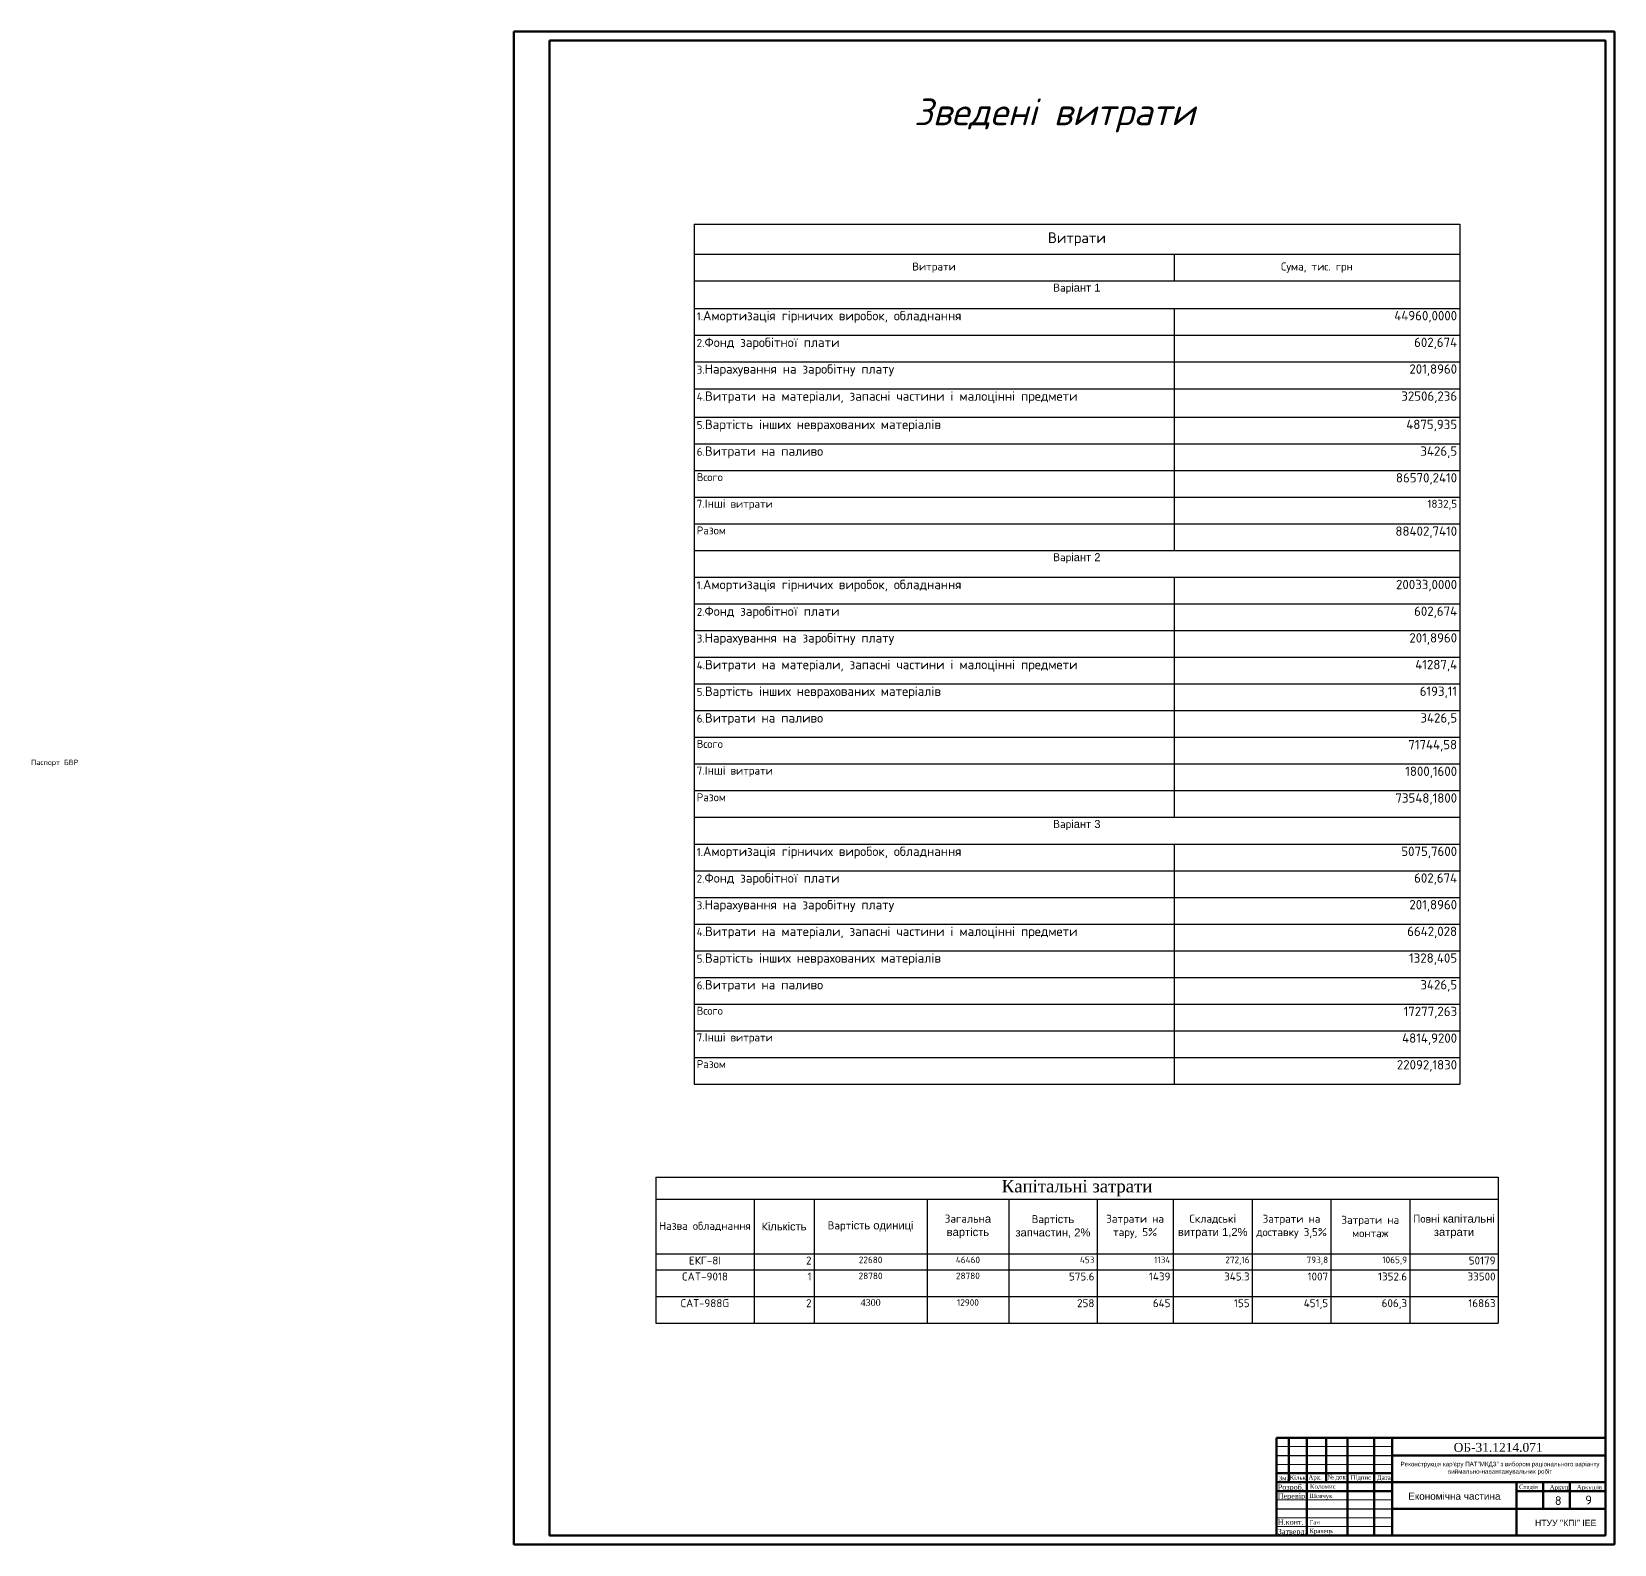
# Model space of a CAD drawing. Header units: millimetres. Extents: x 1400 to 4853, y -623 to 1865.
# Drawn here: x 2201 to 3091, y -615 to 236 of the extents above; entities that cross this region are included whole.
import ezdxf

# ---------------------------------------------------------------- set-up
doc = ezdxf.new("R2010")
doc.units = ezdxf.units.MM
doc.layers.add('Выноски', color=112, linetype='Continuous', lineweight=20)
doc.layers.add('Рамки', color=202, linetype='Continuous', lineweight=50)
doc.styles.get("Standard").update_dxf_attribs({"font": 'isocpeur.ttf'})
doc.styles.add('times', font='times.ttf')

# ---------------------------------------------------------------- blocks, each defined once
blk = doc.blocks.new('*T55')
at = {"color": 0, "linetype": 'ByBlock', "lineweight": -2, "transparency": 16777216}
for p, q in [((0, 0), (473.83, 0)), ((0, 0), (0, -82.14)), ((473.83, 0), (473.83, -82.14)), ((0, -12.39), (473.83, -12.39)), ((55.23, -12.39), (55.23, -82.14)), ((89.06, -12.39), (89.06, -82.14)), ((152.56, -12.39), (152.56, -82.14)), ((198.52, -12.39), (198.52, -82.14)), ((248.2, -12.39), (248.2, -82.14)), ((290.97, -12.39), (290.97, -82.14)), ((335.48, -12.39), (335.48, -82.14)), ((379.66, -12.39), (379.66, -82.14)), ((424.06, -12.39), (424.06, -82.14)), ((0, -43.14), (473.83, -43.14)), ((0, -52.14), (473.83, -52.14)), ((0, -67.14), (473.83, -67.14)), ((0, -82.14), (473.83, -82.14))]:
    blk.add_line(p, q, dxfattribs=at)
at = {"color": 0, "transparency": 16777216}
for s, insert, char_height, width, attachment_point in [('{\\fTimes New Roman|b0|i0|c204|p18;\\H1.167x;\\C256;Капітальні затрати}', (236.92, -6.19), 6, 470.8346, 5), ('Назва обладнання', (27.62, -27.76), 4.5, 52.2332, 5), ('К{\\fArial|b0|i0|c204|p34;ількість}', (72.15, -27.76), 4.5, 30.8304, 5), ('Варт{\\fArial|b0|i0|c204|p34;ість одиниці}', (120.81, -27.76), 4.5, 60.5, 5), ('Загальн{\\fArial|b0|i0|c204|p34;а вартість}', (175.54, -27.76), 4.5, 42.9601, 5), ('Варт{\\fArial|b0|i0|c204|p34;ість запчастин, 2%}', (223.36, -27.76), 4.5, 46.6753, 5), ('Затрати на тару, 5%', (269.58, -27.76), 4.5, 39.7673, 5), ('Складськ{\\fArial|b0|i0|c204|p34;і витрати 1,2%}', (313.22, -27.76), 4.5, 41.5102, 5), ('Затрати на доставку 3,5%', (357.57, -27.76), 4.5, 41.1816, 5), ('Затрати на монтаж', (401.86, -27.76), 4.5, 41.4014, 5), ('Повн{\\fArial|b0|i0|c204|p34;і капітальні затрати}', (448.95, -27.76), 4.5, 46.7751, 5), ('ЕКГ-8І', (27.62, -44.64), 4.5, 52.2332, 2), ('2', (87.56, -44.64), 4.5, 30.8304, 3), ('{\\H0.83333x;\\C256;22680}', (120.81, -44.64), 4.5, 60.5, 2), ('{\\H0.83333x;\\C256;46460}', (175.54, -44.64), 4.5, 42.9601, 2), ('{\\H0.83333x;\\C256;453', (246.7, -44.64), 4.5, 46.6753, 3), ('{\\H0.83333x;\\C256;1134', (289.47, -44.64), 4.5, 39.7673, 3), ('{\\H0.83333x;\\C256;272,16}', (333.98, -44.64), 4.5, 41.5102, 3), ('{\\H0.83333x;\\C256;793,8}', (378.16, -44.64), 4.5, 41.1816, 3), ('{\\H0.83333x;\\C256;1065,9}', (422.56, -44.64), 4.5, 41.4014, 3), ('50179', (472.33, -44.64), 4.5, 46.7751, 3), ('CAT-9018', (27.62, -53.64), 4.5, 52.2332, 2), ('1', (87.56, -53.64), 4.5, 30.8304, 3), ('{\\H0.83333x;\\C256;28780}', (120.81, -53.64), 4.5, 60.5, 2), ('{\\H0.83333x;\\C256;28780}', (175.54, -53.64), 4.5, 42.9601, 2), ('575.6', (246.7, -53.64), 4.5, 46.6753, 3), ('1439', (289.47, -53.64), 4.5, 39.7673, 3), ('345.3', (333.98, -53.64), 4.5, 41.5102, 3), ('1007', (378.16, -53.64), 4.5, 41.1816, 3), ('1352.6', (422.56, -53.64), 4.5, 41.4014, 3), ('33500', (472.33, -53.64), 4.5, 46.7751, 3), ('САТ-988G', (27.62, -68.64), 4.5, 52.2332, 2), ('2', (87.56, -68.64), 4.5, 30.8304, 3), ('{\\fTimes New Roman|b0|i0|c204|p18;\\H0.83333x;\\C256;4300}', (120.81, -68.64), 4.5, 60.5, 2), ('{\\H0.83333x;\\C256;12900}', (175.54, -68.64), 4.5, 42.9601, 2), ('258', (246.7, -68.64), 4.5, 46.6753, 3), ('645', (289.47, -68.64), 4.5, 39.7673, 3), ('155', (333.98, -68.64), 4.5, 41.5102, 3), ('451,5', (378.16, -68.64), 4.5, 41.1816, 3), ('606,3', (422.56, -68.64), 4.5, 41.4014, 3), ('16863', (472.33, -68.64), 4.5, 46.7751, 3)]:
    blk.add_mtext(s, dxfattribs=dict(at, insert=insert, char_height=char_height, width=width, attachment_point=attachment_point))
blk = doc.blocks.new('*T143')
at = {"color": 0, "linetype": 'ByBlock', "lineweight": -2, "transparency": 16777216}
for p, q in [((0, 0), (430.72, 0)), ((0, 0), (0, -483.86)), ((430.72, 0), (430.72, -483.86)), ((0, -17.01), (430.72, -17.01)), ((269.98, -17.01), (269.98, -32.02)), ((0, -32.02), (430.72, -32.02)), ((0, -47.42), (430.72, -47.42)), ((269.98, -47.42), (269.98, -183.66)), ((0, -62.43), (430.72, -62.43)), ((0, -77.44), (430.72, -77.44)), ((0, -92.67), (430.72, -92.67)), ((0, -108.61), (430.72, -108.61)), ((0, -123.62), (430.72, -123.62)), ((0, -138.63), (430.72, -138.63)), ((0, -153.64), (430.72, -153.64)), ((0, -168.65), (430.72, -168.65)), ((0, -183.66), (430.72, -183.66)), ((0, -198.67), (430.72, -198.67)), ((269.98, -198.67), (269.98, -333.76)), ((0, -213.68), (430.72, -213.68)), ((0, -228.69), (430.72, -228.69)), ((0, -243.7), (430.72, -243.7)), ((0, -258.71), (430.72, -258.71)), ((0, -273.72), (430.72, -273.72)), ((0, -288.73), (430.72, -288.73)), ((0, -303.74), (430.72, -303.74)), ((0, -318.75), (430.72, -318.75)), ((0, -333.76), (430.72, -333.76)), ((0, -348.77), (430.72, -348.77)), ((269.98, -348.77), (269.98, -483.86)), ((0, -363.78), (430.72, -363.78)), ((0, -378.79), (430.72, -378.79)), ((0, -393.8), (430.72, -393.8)), ((0, -408.81), (430.72, -408.81)), ((0, -423.82), (430.72, -423.82)), ((0, -438.83), (430.72, -438.83)), ((0, -453.84), (430.72, -453.84)), ((0, -468.85), (430.72, -468.85)), ((0, -483.86), (430.72, -483.86))]:
    blk.add_line(p, q, dxfattribs=at)
at = {"color": 0, "transparency": 16777216}
for s, insert, char_height, width, attachment_point in [('Витрати', (215.36, -8.5), 6, 427.7184, 5), ('Витрати', (134.99, -24.51), 4.5, 266.9787, 5), ('Сума, тис. грн', (350.35, -24.51), 4.5, 157.7397, 5), ('Вар{\\fArial|b0|i0|c204|p34;іант 1}', (215.36, -33.52), 4.5, 427.7184, 2), ('1.{\\H1.1667x;\\C256;Амортизація гірничих виробок, обладнання }', (1.5, -48.92), 4.5, 266.9787, 1), ('{\\H1.1667x;\\C256;44960,0000', (429.22, -48.92), 4.5, 157.7397, 3), ('2.{\\H1.1667x;\\C256;Фонд заробітної плати }', (1.5, -63.93), 4.5, 266.9787, 1), ('{\\H1.1667x;\\C256;602,674}', (429.22, -63.93), 4.5, 157.7397, 3), ('3.{\\H1.1667x;\\C256;Нарахування на заробітну плату }', (1.5, -78.94), 4.5, 266.9787, 1), ('{\\H1.1667x;\\C256;201,8960', (429.22, -78.94), 4.5, 157.7397, 3), ('4.{\\H1.1667x;\\C256;Витрати на матеріали, запасні частини і малоцінні предмети }', (1.5, -94.17), 4.5, 266.9787, 1), ('{\\H1.1667x;\\C256;32506,236}', (429.22, -94.17), 4.5, 157.7397, 3), ('5.{\\H1.1667x;\\C256;Вартість інших неврахованих матеріалів }', (1.5, -110.11), 4.5, 266.9787, 1), ('{\\H1.1667x;\\C256;4875,935}', (429.22, -110.11), 4.5, 157.7397, 3), ('6.{\\H1.1667x;\\C256;Витрати на паливо }', (1.5, -125.12), 4.5, 266.9787, 1), ('{\\H1.1667x;\\C256;3426,5}', (429.22, -125.12), 4.5, 157.7397, 3), ('Всого', (1.5, -140.13), 4.5, 266.9787, 1), ('{\\H1.1667x;\\C256;86570,2410', (429.22, -140.13), 4.5, 157.7397, 3), ('7.{\\fArial|b0|i0|c204|p34;Інші} витрати', (1.5, -155.14), 4.5, 266.9787, 1), ('1832,5', (429.22, -155.14), 4.5, 157.7397, 3), ('Разом', (1.5, -170.15), 4.5, 266.9787, 1), ('{\\H1.1667x;\\C256;88402,7410', (429.22, -170.15), 4.5, 157.7397, 3), ('Вар{\\fArial|b0|i0|c204|p34;іант 2}', (215.36, -185.16), 4.5, 427.7184, 2), ('1.{\\H1.1667x;\\C256;Амортизація гірничих виробок, обладнання}', (1.5, -200.17), 4.5, 266.9787, 1), ('{\\H1.1667x;\\C256;20033,0000', (429.22, -200.17), 4.5, 157.7397, 3), ('2.{\\H1.1667x;\\C256;Фонд заробітної плати }', (1.5, -215.18), 4.5, 266.9787, 1), ('{\\H1.1667x;\\C256;602,674}', (429.22, -215.18), 4.5, 157.7397, 3), ('3.{\\H1.1667x;\\C256;Нарахування на заробітну плату }', (1.5, -230.19), 4.5, 266.9787, 1), ('{\\H1.1667x;\\C256;201,8960', (429.22, -230.19), 4.5, 157.7397, 3), ('4.{\\H1.1667x;\\C256;Витрати на матеріали, запасні частини і малоцінні предмети }', (1.5, -245.2), 4.5, 266.9787, 1), ('{\\H1.1667x;\\C256;41287,4}', (429.22, -245.2), 4.5, 157.7397, 3), ('5.{\\H1.1667x;\\C256;Вартість інших неврахованих матеріалів }', (1.5, -260.21), 4.5, 266.9787, 1), ('{\\H1.1667x;\\C256;6193,11}', (429.22, -260.21), 4.5, 157.7397, 3), ('6.{\\H1.1667x;\\C256;Витрати на паливо }', (1.5, -275.22), 4.5, 266.9787, 1), ('{\\H1.1667x;\\C256;3426,5}', (429.22, -275.22), 4.5, 157.7397, 3), ('Всого', (1.5, -290.23), 4.5, 266.9787, 1), ('{\\H1.1667x;\\C256;71744,58}', (429.22, -290.23), 4.5, 157.7397, 3), ('7.{\\fArial|b0|i0|c204|p34;Інші} витрати', (1.5, -305.24), 4.5, 266.9787, 1), ('{\\H1.1667x;\\C256;1800,1600', (429.22, -305.24), 4.5, 157.7397, 3), ('Разом', (1.5, -320.25), 4.5, 266.9787, 1), ('{\\H1.1667x;\\C256;73548,1800', (429.22, -320.25), 4.5, 157.7397, 3), ('Вар{\\fArial|b0|i0|c204|p34;іант 3}', (215.36, -335.26), 4.5, 427.7184, 2), ('1.{\\H1.1667x;\\C256;Амортизація гірничих виробок, обладнання}', (1.5, -350.27), 4.5, 266.9787, 1), ('{\\H1.1667x;\\C256;5075,7600', (429.22, -350.27), 4.5, 157.7397, 3), ('2.{\\H1.1667x;\\C256;Фонд заробітної плати }', (1.5, -365.28), 4.5, 266.9787, 1), ('{\\H1.1667x;\\C256;602,674}', (429.22, -365.28), 4.5, 157.7397, 3), ('3.{\\H1.1667x;\\C256;Нарахування на заробітну плату }', (1.5, -380.29), 4.5, 266.9787, 1), ('{\\H1.1667x;\\C256;201,8960', (429.22, -380.29), 4.5, 157.7397, 3), ('4.{\\H1.1667x;\\C256;Витрати на матеріали, запасні частини і малоцінні предмети }', (1.5, -395.3), 4.5, 266.9787, 1), ('{\\H1.1667x;\\C256;6642,028}', (429.22, -395.3), 4.5, 157.7397, 3), ('5.{\\H1.1667x;\\C256;Вартість інших неврахованих матеріалів }', (1.5, -410.31), 4.5, 266.9787, 1), ('{\\H1.1667x;\\C256;1328,405}', (429.22, -410.31), 4.5, 157.7397, 3), ('6.{\\H1.1667x;\\C256;Витрати на паливо }', (1.5, -425.32), 4.5, 266.9787, 1), ('{\\H1.1667x;\\C256;3426,5}', (429.22, -425.32), 4.5, 157.7397, 3), ('Всого', (1.5, -440.33), 4.5, 266.9787, 1), ('{\\H1.1667x;\\C256;17277,263}', (429.22, -440.33), 4.5, 157.7397, 3), ('7.{\\fArial|b0|i0|c204|p34;Інші} витрати', (1.5, -455.34), 4.5, 266.9787, 1), ('{\\H1.1667x;\\C256;4814,9200', (429.22, -455.34), 4.5, 157.7397, 3), ('Разом', (1.5, -470.35), 4.5, 266.9787, 1), ('{\\H1.1667x;\\C256;22092,1830', (429.22, -470.35), 4.5, 157.7397, 3)]:
    blk.add_mtext(s, dxfattribs=dict(at, insert=insert, char_height=char_height, width=width, attachment_point=attachment_point))

msp = doc.modelspace()

# ---------------------------------------------------------------- linework, layer by layer
at = {"lineweight": 80}
for p, q in [((2901.3387, -555.204), (3086.3387, -555.204)), ((2929.2738, -580.209), (2929.2738, -555.204))]:
    msp.add_line(p, q, dxfattribs=at)
for p, q in [((2901.3387, -565.204), (2966.3387, -565.204)), ((2901.3387, -595.204), (2966.3387, -595.204))]:
    msp.add_line(p, q)
at = {"lineweight": 50}
for points in [[(2472.3387, 235.796), (3091.3387, 235.796), (3091.3387, -615.204), (2472.3387, -615.204)], [(2492.3387, 230.796), (3086.3387, 230.796), (3086.3387, -610.204), (2492.3387, -610.204)]]:
    msp.add_lwpolyline(points, close=True, dxfattribs=at)
at = {"layer": 'Рамки', "color": 0, "lineweight": 80}
for p, q in [((2901.3387, -610.204), (2901.3387, -555.204)), ((2908.2173, -580.204), (2908.2173, -555.204)), ((2918.3965, -610.204), (2918.3965, -555.204)), ((2941.3387, -610.204), (2941.3387, -555.204)), ((2956.3387, -610.204), (2956.3387, -555.204)), ((2966.3387, -610.204), (2966.3387, -555.204)), ((3086.3387, -555.204), (3086.3387, -610.204)), ((2966.3387, -565.204), (3086.3387, -565.204)), ((2901.3387, -575.204), (2966.3387, -575.204)), ((2901.3387, -580.204), (3086.3387, -580.204)), ((3036.3387, -610.204), (3036.3387, -580.204)), ((3036.3387, -585.204), (3086.3387, -585.204)), ((3051.3387, -595.204), (3051.3387, -580.204)), ((3066.3387, -595.204), (3066.3387, -580.204)), ((2966.3387, -595.204), (3086.3387, -595.204)), ((3086.3387, -610.204), (2901.3387, -610.204))]:
    msp.add_line(p, q, dxfattribs=at)
at = {"layer": 'Рамки', "color": 0, "lineweight": 20}
for p, q in [((2901.3387, -560.204), (2966.3387, -560.204)), ((2901.3387, -570.204), (2966.3387, -570.204)), ((2901.3387, -590.204), (2966.3387, -590.204)), ((2901.3387, -600.204), (2966.3387, -600.204)), ((2901.3387, -605.204), (2966.3387, -605.204))]:
    msp.add_line(p, q, dxfattribs=at)
at = {"layer": 'Рамки', "color": 0}
msp.add_line((2901.3387, -585.204), (2966.3387, -585.204), dxfattribs=at)

# ---------------------------------------------------------------- block references
for name, p in [('*T143', (2573.6819, 127.561)), ('*T55', (2552.1964, -408.64))]:
    msp.add_blockref(name, p)

# ---------------------------------------------------------------- texts
at = {"color": 0, "lineweight": 20, "insert": (2697.4305, 198.1672), "char_height": 15, "width": 489.879887, "attachment_point": 1}
msp.add_mtext('{\\fISOCPEUR|b0|i1|c204|p34;Зведені витрати\\fTahoma|b0|i0|c204|p32;              }', dxfattribs=at)
at = {"lineweight": 25, "insert": (2200.7773, -173.7787), "char_height": 3, "width": 26.670026, "attachment_point": 1}
msp.add_mtext('Паспорт БВР', dxfattribs=at)
at = {"attachment_point": 1}
for s, width, insert, char_height in [('\\pi0.57663;{\\f@Arial Unicode MS|b0|i0|c204|p34;Реконструкція кар\'єру ПАТ"МКДЗ" з вибором раціонального варіанту \\P\\pi27.198;виймально-навантажувальних робіт}', 112.72898, (2970.4919, -568.7661), 2.5), ('8', 10.845043, (3057.8797, -588.1126), 5), ('9', 10.845043, (3075.0179, -587.7628), 5), ('\\pi5.3946;{\\f@Arial Unicode MS|b0|i0|c204|p34;НТУУ "КПІ" ІЕЕ}', 44.681396, (3041.3116, -601.4055), 3.5)]:
    msp.add_mtext_dynamic_manual_height_columns(s, width=width, gutter_width=12.5, heights=[0], dxfattribs=dict(at, insert=insert, char_height=char_height))
at = {"char_height": 2.5, "attachment_point": 1, "style": 'times'}
for s, width, insert in [('Зм.', 3.773926, (2902.5728, -576.6948)), ('Кільк.', 7.769854, (2908.6954, -576.3399))]:
    msp.add_mtext_dynamic_manual_height_columns(s, width=width, gutter_width=12.5, heights=[0], dxfattribs=dict(at, insert=insert))
at = {"lineweight": 25, "insert": (2975.4187, -586.106), "char_height": 4, "attachment_point": 1}
msp.add_mtext_dynamic_manual_height_columns('{\\f@Arial Unicode MS|b0|i0|c204|p34;Економічна частина}', width=70, gutter_width=12.5, heights=[2.0445], dxfattribs=at)
at = {"layer": 'Выноски', "color": 0, "style": 'times'}
for s, height, p in [('ОБ-31.1214.071', 5, (3000.9509, -563.1354)), ('Підпис', 2.5, (2943.0024, -578.8735)), ('Дата', 2.5, (2957.8558, -578.911)), ('Розроб.', 3, (2902.0028, -584.51)), ('Перевір.', 3, (2902.0028, -589.51)), ('Шевчук', 2.5, (2919.722, -589.1412)), ('Коломис', 2.5, (2920.1668, -583.9611)), ('Стадія', 2.5, (3037.7288, -584.1117)), ('Аркуш', 2.5, (3054.9996, -584.3718)), ('Аркушів', 2.5, (3070.1884, -584.2819)), ('Н.конт.', 3, (2902.0028, -604.1771)), ('Ган', 2.5, (2919.8194, -603.9778)), ('Затверд.', 3, (2902.0028, -609.51)), ('Кравець', 2.5, (2919.8543, -608.9047))]:
    msp.add_text(s, height=height, dxfattribs=at).set_placement(p)
at = {"layer": 'Выноски', "color": 0, "char_height": 2.5, "width": 25, "attachment_point": 8, "style": 'times'}
for s, insert in [('Арк.', (2923.0198, -579.5869)), ('№ док.', (2935.5755, -579.2916))]:
    msp.add_mtext(s, dxfattribs=dict(at, insert=insert))

doc.saveas('drawing.dxf')
